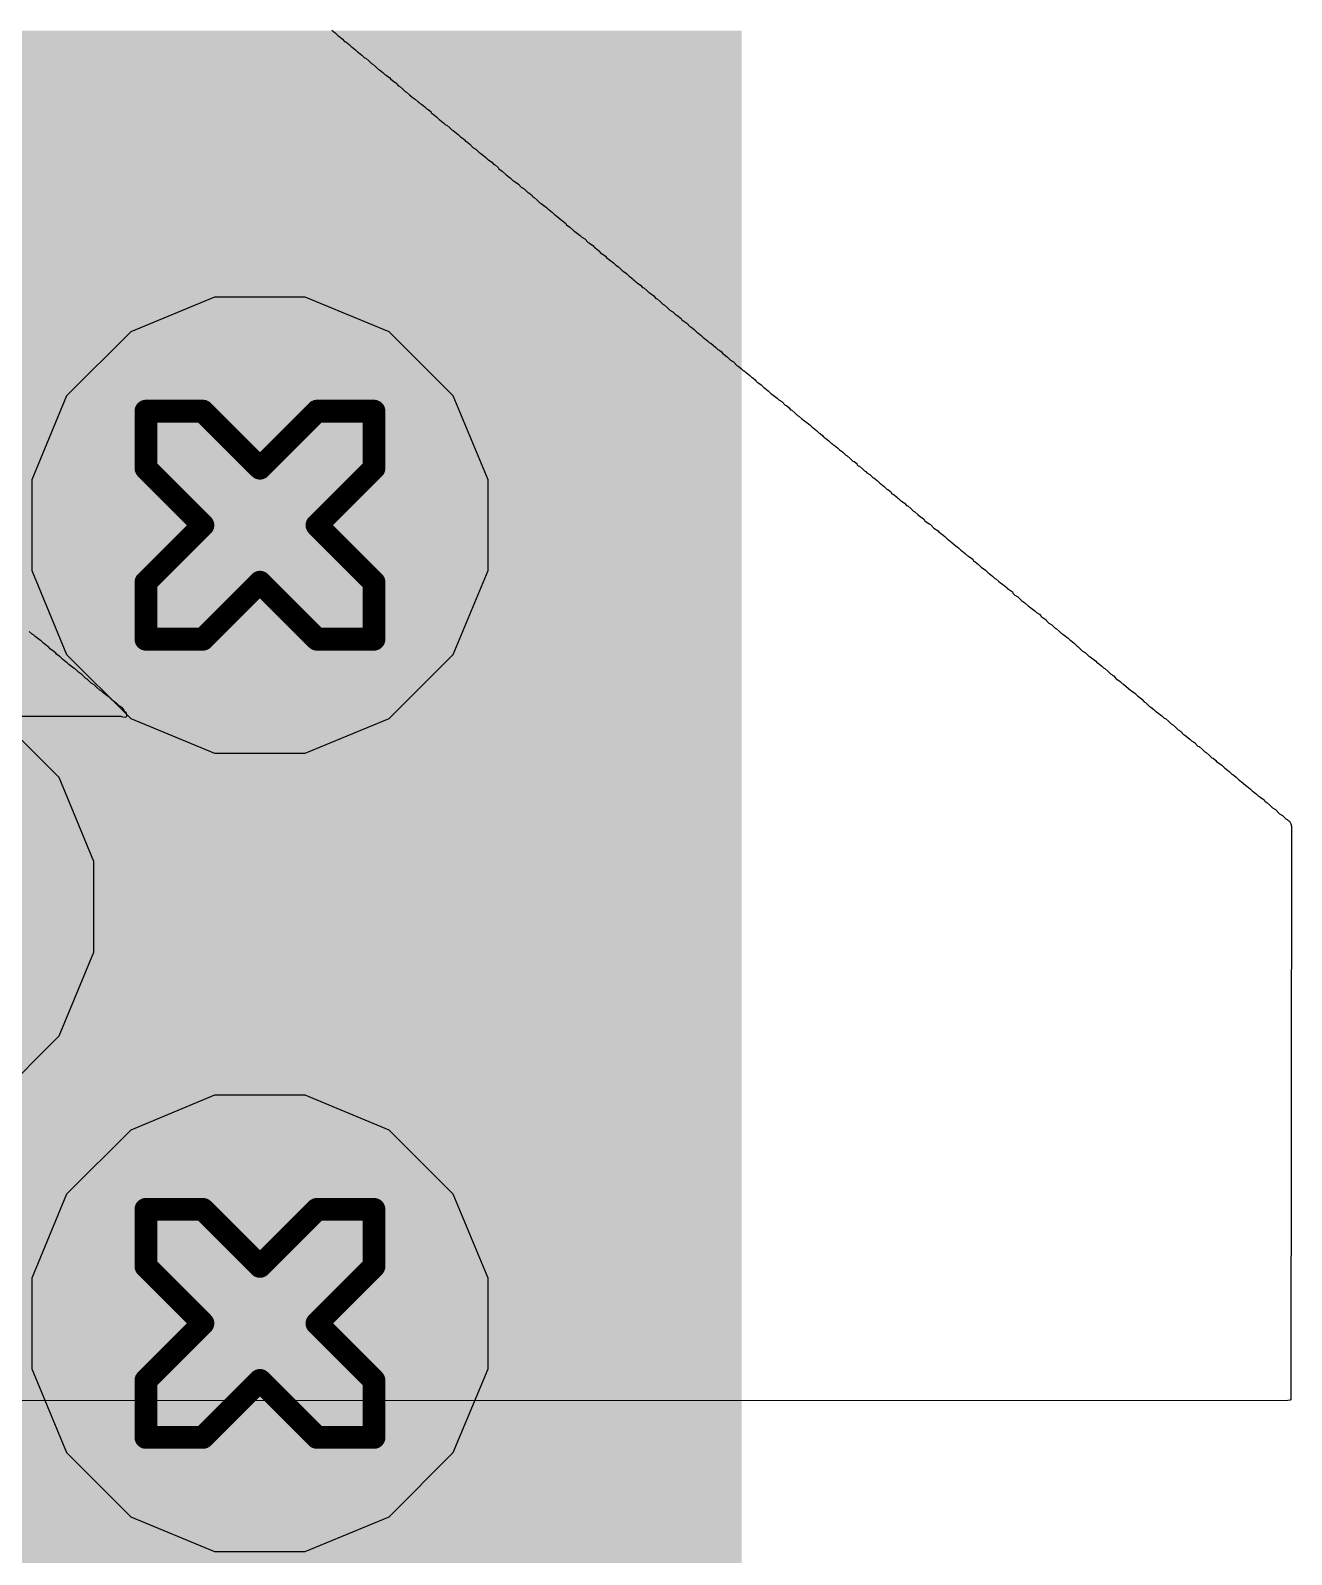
# Model space of a CAD drawing. Header units: inches. Extents: x -13 to 356, y -4 to 120.
# Drawn here: x 23.735 to 26.544, y 28.144 to 31.539 of the extents above; entities that cross this region are included whole.
import ezdxf

# ---------------------------------------------------------------- set-up
doc = ezdxf.new("R2010")
doc.units = ezdxf.units.IN
for name, color, linetype in [('Bottom Layer', 5, 'Continuous'), ('Bottom Overlay', 54, 'Continuous'), ('Drill Drawing', 1, 'Continuous'), ('GND', 16, 'Continuous'), ('POWER', 76, 'Continuous'), ('Top Layer', 1, 'Continuous'), ('Top Paste', 8, 'Continuous'), ('Top Solder', 216, 'Continuous'), ('Via Holes', 16, 'Continuous')]:
    doc.layers.add(name, color=color, linetype=linetype)

# ---------------------------------------------------------------- blocks, each defined once
blk = doc.blocks.new('41_SMD_M______21')
at = {"layer": 'Top Layer'}
blk.add_hatch(color=1, dxfattribs=at).paths.add_polyline_path([(-3.35, 3.11), (0.35, 3.11), (0.35, -0.59), (-3.35, -0.59)])
at = {"layer": 'Top Paste'}
blk.add_hatch(color=8, dxfattribs=at).paths.add_polyline_path([(-3.35, 3.11), (0.35, 3.11), (0.35, -0.59), (-3.35, -0.59)])
at = {"layer": 'Top Solder'}
blk.add_hatch(color=216, dxfattribs=at).paths.add_polyline_path([(-3.4516, 3.2116), (0.4516, 3.2116), (0.4516, -0.6916), (-3.4516, -0.6916)])

msp = doc.modelspace()

# ---------------------------------------------------------------- hatches: boundary and pattern name
at = {"layer": 'Bottom Layer'}
h = msp.add_hatch(color=5, dxfattribs=at)
edge = h.paths.add_edge_path()
edge.add_arc((24.2462, 30.437), 0.254, 0, 360)
h = msp.add_hatch(color=5, dxfattribs=at)
edge = h.paths.add_edge_path()
edge.add_arc((24.2462, 28.659), 0.254, 0, 360)
at = {"layer": 'GND'}
h = msp.add_hatch(color=16, dxfattribs=at)
edge = h.paths.add_edge_path()
edge.add_arc((24.2462, 30.437), 0.254, 0, 360)
h = msp.add_hatch(color=16, dxfattribs=at)
edge = h.paths.add_edge_path()
edge.add_arc((24.2462, 28.659), 0.254, 0, 360)
at = {"layer": 'POWER'}
h = msp.add_hatch(color=76, dxfattribs=at)
edge = h.paths.add_edge_path()
edge.add_arc((24.2462, 30.437), 0.254, 0, 360)
h = msp.add_hatch(color=76, dxfattribs=at)
edge = h.paths.add_edge_path()
edge.add_arc((24.2462, 28.659), 0.254, 0, 360)
at = {"layer": 'Top Layer'}
h = msp.add_hatch(color=1, dxfattribs=at)
edge = h.paths.add_edge_path()
edge.add_arc((24.2462, 30.437), 0.254, 0, 360)
h = msp.add_hatch(color=1, dxfattribs=at)
edge = h.paths.add_edge_path()
edge.add_arc((24.2462, 28.659), 0.254, 0, 360)
at = {"layer": 'Via Holes'}
h = msp.add_hatch(color=7, dxfattribs=at)
edge = h.paths.add_edge_path()
edge.add_arc((24.2462, 30.437), 0.127, 0, 360)
h = msp.add_hatch(color=7, dxfattribs=at)
edge = h.paths.add_edge_path()
edge.add_arc((24.2462, 28.659), 0.127, 0, 360)

# ---------------------------------------------------------------- linework, layer by layer
at = {"layer": 'Bottom Overlay'}
for p, q in [((24.4064, 31.5394), (24.4135, 31.5335)), ((24.4135, 31.5335), (24.4194, 31.5277)), ((24.4194, 31.5277), (24.422, 31.5264)), ((24.422, 31.5264), (24.4291, 31.5206)), ((24.4291, 31.5206), (24.4349, 31.5147)), ((24.4349, 31.5147), (24.4375, 31.5134)), ((24.4375, 31.5134), (24.4447, 31.5076)), ((24.4447, 31.5076), (24.4492, 31.503)), ((24.4492, 31.503), (24.4518, 31.5017)), ((24.4518, 31.5017), (24.459, 31.4959)), ((24.459, 31.4959), (24.4635, 31.4913)), ((24.4635, 31.4913), (24.4661, 31.49)), ((24.4661, 31.49), (24.4733, 31.4842)), ((24.4733, 31.4842), (24.4791, 31.4784)), ((24.4791, 31.4784), (24.4817, 31.4771)), ((24.4817, 31.4771), (24.4888, 31.4712)), ((24.4888, 31.4712), (24.4947, 31.4654)), ((24.4947, 31.4654), (24.4973, 31.4641)), ((24.4973, 31.4641), (24.5044, 31.4582)), ((24.5044, 31.4582), (24.5103, 31.4524)), ((24.5103, 31.4524), (24.5128, 31.4511)), ((24.5128, 31.4511), (24.52, 31.4453)), ((24.52, 31.4453), (24.5245, 31.4407)), ((24.5245, 31.4407), (24.5271, 31.4394)), ((24.5271, 31.4394), (24.5356, 31.4336)), ((24.5356, 31.4336), (24.5369, 31.431)), ((24.5369, 31.431), (24.5414, 31.4277)), ((24.5414, 31.4277), (24.5511, 31.4206)), ((24.5511, 31.4206), (24.5524, 31.418)), ((24.5524, 31.418), (24.5544, 31.416)), ((24.5544, 31.416), (24.557, 31.4147)), ((24.557, 31.4147), (24.5641, 31.4089)), ((24.5641, 31.4089), (24.57, 31.4031)), ((24.57, 31.4031), (24.5726, 31.4018)), ((24.5726, 31.4018), (24.5797, 31.3959)), ((24.5797, 31.3959), (24.5856, 31.3901)), ((24.5856, 31.3901), (24.592, 31.3862)), ((24.592, 31.3862), (24.5985, 31.3797)), ((24.5985, 31.3797), (24.6011, 31.3784)), ((24.6011, 31.3784), (24.6037, 31.3758)), ((24.6037, 31.3758), (24.6063, 31.3745)), ((24.6063, 31.3745), (24.6135, 31.3687)), ((24.6135, 31.3687), (24.618, 31.3641)), ((24.618, 31.3641), (24.6206, 31.3628)), ((24.6206, 31.3628), (24.6265, 31.3583)), ((24.6265, 31.3583), (24.6278, 31.3557)), ((24.6278, 31.3557), (24.6323, 31.3524)), ((24.6323, 31.3524), (24.6394, 31.3466)), ((24.6394, 31.3466), (24.6453, 31.3407)), ((24.6453, 31.3407), (24.6479, 31.3394)), ((24.6479, 31.3394), (24.655, 31.3336)), ((24.655, 31.3336), (24.6596, 31.3291)), ((24.6596, 31.3291), (24.6622, 31.3278)), ((24.6622, 31.3278), (24.6693, 31.3219)), ((24.6693, 31.3219), (24.6738, 31.3174)), ((24.6738, 31.3174), (24.6764, 31.3161)), ((24.6764, 31.3161), (24.6881, 31.307)), ((24.6881, 31.307), (24.6933, 31.3018)), ((24.6933, 31.3018), (24.6998, 31.2979)), ((24.6998, 31.2979), (24.7031, 31.2946)), ((24.7031, 31.2946), (24.7037, 31.2927)), ((24.7037, 31.2927), (24.7063, 31.2914)), ((24.7063, 31.2914), (24.7134, 31.2856)), ((24.7134, 31.2856), (24.7206, 31.2784)), ((24.7206, 31.2784), (24.7271, 31.2745)), ((24.7271, 31.2745), (24.7349, 31.2667)), ((24.7349, 31.2667), (24.7375, 31.2654)), ((24.7375, 31.2654), (24.7491, 31.2563)), ((24.7491, 31.2563), (24.753, 31.2525)), ((24.753, 31.2525), (24.7556, 31.2512)), ((24.7556, 31.2512), (24.7628, 31.2453)), ((24.7628, 31.2453), (24.7673, 31.2408)), ((24.7673, 31.2408), (24.7699, 31.2395)), ((24.7699, 31.2395), (24.7771, 31.2336)), ((24.7771, 31.2336), (24.7784, 31.231)), ((24.7784, 31.231), (24.7861, 31.2258)), ((24.7861, 31.2258), (24.7946, 31.2174)), ((24.7946, 31.2174), (24.7972, 31.2161)), ((24.7972, 31.2161), (24.8043, 31.2103)), ((24.8043, 31.2103), (24.8102, 31.2044)), ((24.8102, 31.2044), (24.8128, 31.2031)), ((24.8128, 31.2031), (24.8219, 31.1966)), ((24.8219, 31.1966), (24.8283, 31.1901)), ((24.8283, 31.1901), (24.8348, 31.1862)), ((24.8348, 31.1862), (24.8426, 31.1784)), ((24.8426, 31.1784), (24.8452, 31.1771)), ((24.8452, 31.1771), (24.8524, 31.1713)), ((24.8524, 31.1713), (24.8543, 31.1681)), ((24.8543, 31.1681), (24.8569, 31.1668)), ((24.8569, 31.1668), (24.864, 31.1609)), ((24.864, 31.1609), (24.8699, 31.1551)), ((24.8699, 31.1551), (24.8725, 31.1538)), ((24.8725, 31.1538), (24.8842, 31.1447)), ((24.8842, 31.1447), (24.8881, 31.1408)), ((24.8881, 31.1408), (24.8907, 31.1395)), ((24.8907, 31.1395), (24.8978, 31.1337)), ((24.8978, 31.1337), (24.9023, 31.1291)), ((24.9023, 31.1291), (24.9049, 31.1278)), ((24.9049, 31.1278), (24.9121, 31.122)), ((24.9121, 31.122), (24.9179, 31.1161)), ((24.9179, 31.1161), (24.9205, 31.1148)), ((24.9205, 31.1148), (24.9277, 31.109)), ((24.9277, 31.109), (24.929, 31.1064)), ((24.929, 31.1064), (24.9368, 31.1012)), ((24.9368, 31.1012), (24.9452, 31.0928)), ((24.9452, 31.0928), (24.9478, 31.0915)), ((24.9478, 31.0915), (24.9595, 31.0824)), ((24.9595, 31.0824), (24.9634, 31.0785)), ((24.9634, 31.0785), (24.9699, 31.0746)), ((24.9699, 31.0746), (24.9776, 31.0668)), ((24.9776, 31.0668), (24.9802, 31.0655)), ((24.9802, 31.0655), (24.9874, 31.0597)), ((24.9874, 31.0597), (24.9932, 31.0538)), ((24.9932, 31.0538), (24.9958, 31.0525)), ((24.9958, 31.0525), (25.003, 31.0467)), ((25.003, 31.0467), (25.0043, 31.0441)), ((25.0043, 31.0441), (25.0159, 31.0363)), ((25.0159, 31.0363), (25.0172, 31.0337)), ((25.0172, 31.0337), (25.0192, 31.0317)), ((25.0192, 31.0317), (25.0218, 31.0304)), ((25.0218, 31.0304), (25.0335, 31.0214)), ((25.0335, 31.0214), (25.0387, 31.0162)), ((25.0387, 31.0162), (25.0452, 31.0123)), ((25.0452, 31.0123), (25.053, 31.0045)), ((25.053, 31.0045), (25.0555, 31.0032)), ((25.0555, 31.0032), (25.0627, 30.9973)), ((25.0627, 30.9973), (25.0685, 30.9915)), ((25.0685, 30.9915), (25.0711, 30.9902)), ((25.0711, 30.9902), (25.0783, 30.9843)), ((25.0783, 30.9843), (25.0789, 30.9824)), ((25.0789, 30.9824), (25.0815, 30.9811)), ((25.0815, 30.9811), (25.0841, 30.9785)), ((25.0841, 30.9785), (25.0867, 30.9772)), ((25.0867, 30.9772), (25.0938, 30.9714)), ((25.0938, 30.9714), (25.0984, 30.9668)), ((25.0984, 30.9668), (25.101, 30.9655)), ((25.101, 30.9655), (25.1081, 30.9597)), ((25.1081, 30.9597), (25.1127, 30.9551)), ((25.1127, 30.9551), (25.1153, 30.9538)), ((25.1153, 30.9538), (25.1237, 30.948)), ((25.1237, 30.948), (25.125, 30.9454)), ((25.125, 30.9454), (25.1283, 30.9422)), ((25.1283, 30.9422), (25.1309, 30.9409)), ((25.1309, 30.9409), (25.138, 30.935)), ((25.138, 30.935), (25.1438, 30.9292)), ((25.1438, 30.9292), (25.1464, 30.9279)), ((25.1464, 30.9279), (25.1536, 30.922)), ((25.1536, 30.922), (25.1594, 30.9162)), ((25.1594, 30.9162), (25.1659, 30.9123)), ((25.1659, 30.9123), (25.1724, 30.9058)), ((25.1724, 30.9058), (25.175, 30.9045)), ((25.175, 30.9045), (25.1847, 30.8974)), ((25.1847, 30.8974), (25.186, 30.8948)), ((25.186, 30.8948), (25.1906, 30.8915)), ((25.1906, 30.8915), (25.199, 30.8857)), ((25.199, 30.8857), (25.2003, 30.8831)), ((25.2003, 30.8831), (25.2036, 30.8798)), ((25.2036, 30.8798), (25.2062, 30.8785)), ((25.2062, 30.8785), (25.2133, 30.8727)), ((25.2133, 30.8727), (25.2191, 30.8668)), ((25.2191, 30.8668), (25.2217, 30.8656)), ((25.2217, 30.8656), (25.2289, 30.8597)), ((25.2289, 30.8597), (25.2334, 30.8552)), ((25.2334, 30.8552), (25.236, 30.8539)), ((25.236, 30.8539), (25.2432, 30.848)), ((25.2432, 30.848), (25.2477, 30.8435)), ((25.2477, 30.8435), (25.2503, 30.8422)), ((25.2503, 30.8422), (25.262, 30.8331)), ((25.262, 30.8331), (25.2672, 30.8279)), ((25.2672, 30.8279), (25.2698, 30.8266)), ((25.2698, 30.8266), (25.2743, 30.8234)), ((25.2743, 30.8234), (25.2756, 30.8208)), ((25.2756, 30.8208), (25.2776, 30.8188)), ((25.2776, 30.8188), (25.2802, 30.8175)), ((25.2802, 30.8175), (25.2873, 30.8117)), ((25.2873, 30.8117), (25.2944, 30.8045)), ((25.2944, 30.8045), (25.3009, 30.8006)), ((25.3009, 30.8006), (25.3087, 30.7928)), ((25.3087, 30.7928), (25.3113, 30.7915)), ((25.3113, 30.7915), (25.3185, 30.7857)), ((25.3185, 30.7857), (25.3217, 30.7825)), ((25.3217, 30.7825), (25.3243, 30.7812)), ((25.3243, 30.7812), (25.325, 30.7805)), ((25.325, 30.7805), (25.3269, 30.7786)), ((25.3269, 30.7786), (25.3295, 30.7773)), ((25.3295, 30.7773), (25.3366, 30.7714)), ((25.3366, 30.7714), (25.3412, 30.7669)), ((25.3412, 30.7669), (25.3438, 30.7656)), ((25.3438, 30.7656), (25.3496, 30.761)), ((25.3496, 30.761), (25.3509, 30.7584)), ((25.3509, 30.7584), (25.3529, 30.7565)), ((25.3529, 30.7565), (25.3555, 30.7552)), ((25.3555, 30.7552), (25.3626, 30.7494)), ((25.3626, 30.7494), (25.3684, 30.7435)), ((25.3684, 30.7435), (25.371, 30.7422)), ((25.371, 30.7422), (25.3782, 30.7364)), ((25.3782, 30.7364), (25.384, 30.7305)), ((25.384, 30.7305), (25.3866, 30.7292)), ((25.3866, 30.7292), (25.3983, 30.7201)), ((25.3983, 30.7201), (25.4022, 30.7162)), ((25.4022, 30.7162), (25.4087, 30.7123)), ((25.4087, 30.7123), (25.4165, 30.7046)), ((25.4165, 30.7046), (25.4191, 30.7033)), ((25.4191, 30.7033), (25.4249, 30.6987)), ((25.4249, 30.6987), (25.4262, 30.6961)), ((25.4262, 30.6961), (25.4282, 30.6942)), ((25.4282, 30.6942), (25.4308, 30.6929)), ((25.4308, 30.6929), (25.4379, 30.687)), ((25.4379, 30.687), (25.4437, 30.6812)), ((25.4437, 30.6812), (25.4463, 30.6799)), ((25.4463, 30.6799), (25.4535, 30.674)), ((25.4535, 30.674), (25.4567, 30.6708)), ((25.4567, 30.6708), (25.4593, 30.6695)), ((25.4593, 30.6695), (25.4619, 30.6669)), ((25.4619, 30.6669), (25.4645, 30.6656)), ((25.4645, 30.6656), (25.4717, 30.6598)), ((25.4717, 30.6598), (25.4762, 30.6552)), ((25.4762, 30.6552), (25.4788, 30.6539)), ((25.4788, 30.6539), (25.4859, 30.6481)), ((25.4859, 30.6481), (25.4918, 30.6422)), ((25.4918, 30.6422), (25.4944, 30.6409)), ((25.4944, 30.6409), (25.5002, 30.6364)), ((25.5002, 30.6364), (25.5015, 30.6338)), ((25.5015, 30.6338), (25.5035, 30.6319)), ((25.5035, 30.6319), (25.5061, 30.6306)), ((25.5061, 30.6306), (25.5132, 30.6247)), ((25.5132, 30.6247), (25.5178, 30.6202)), ((25.5178, 30.6202), (25.5203, 30.6189)), ((25.5203, 30.6189), (25.5229, 30.6163)), ((25.5229, 30.6163), (25.5255, 30.615)), ((25.5255, 30.615), (25.5327, 30.6091)), ((25.5327, 30.6091), (25.5372, 30.6046)), ((25.5372, 30.6046), (25.5437, 30.6007)), ((25.5437, 30.6007), (25.5515, 30.5929)), ((25.5515, 30.5929), (25.5541, 30.5916)), ((25.5541, 30.5916), (25.5612, 30.5858)), ((25.5612, 30.5858), (25.5671, 30.5799)), ((25.5671, 30.5799), (25.5697, 30.5786)), ((25.5697, 30.5786), (25.5755, 30.5741)), ((25.5755, 30.5741), (25.5768, 30.5715)), ((25.5768, 30.5715), (25.5788, 30.5695)), ((25.5788, 30.5695), (25.5814, 30.5682)), ((25.5814, 30.5682), (25.5885, 30.5624)), ((25.5885, 30.5624), (25.5931, 30.5578)), ((25.5931, 30.5578), (25.5957, 30.5566)), ((25.5957, 30.5566), (25.5982, 30.554)), ((25.5982, 30.554), (25.6047, 30.5501)), ((25.6047, 30.5501), (25.6112, 30.5436)), ((25.6112, 30.5436), (25.6138, 30.5423)), ((25.6138, 30.5423), (25.621, 30.5364)), ((25.621, 30.5364), (25.6268, 30.5306)), ((25.6268, 30.5306), (25.6294, 30.5293)), ((25.6294, 30.5293), (25.6365, 30.5234)), ((25.6365, 30.5234), (25.6424, 30.5176)), ((25.6424, 30.5176), (25.645, 30.5163)), ((25.645, 30.5163), (25.6508, 30.5118)), ((25.6508, 30.5118), (25.6521, 30.5092)), ((25.6521, 30.5092), (25.6541, 30.5072)), ((25.6541, 30.5072), (25.6567, 30.5059)), ((25.6567, 30.5059), (25.6664, 30.4988)), ((25.6664, 30.4988), (25.6671, 30.4968)), ((25.6671, 30.4968), (25.6697, 30.4955)), ((25.6697, 30.4955), (25.6722, 30.4929)), ((25.6722, 30.4929), (25.6748, 30.4916)), ((25.6748, 30.4916), (25.682, 30.4858)), ((25.682, 30.4858), (25.6865, 30.4812)), ((25.6865, 30.4812), (25.6891, 30.4799)), ((25.6891, 30.4799), (25.6963, 30.4741)), ((25.6963, 30.4741), (25.7021, 30.4683)), ((25.7021, 30.4683), (25.7047, 30.467)), ((25.7047, 30.467), (25.7118, 30.4611)), ((25.7118, 30.4611), (25.7177, 30.4553)), ((25.7177, 30.4553), (25.7203, 30.454)), ((25.7203, 30.454), (25.7261, 30.4494)), ((25.7261, 30.4494), (25.7274, 30.4468)), ((25.7274, 30.4468), (25.7372, 30.4397)), ((25.7372, 30.4397), (25.7398, 30.4384)), ((25.7398, 30.4384), (25.7476, 30.4306)), ((25.7476, 30.4306), (25.7573, 30.4248)), ((25.7573, 30.4248), (25.7586, 30.4222)), ((25.7586, 30.4222), (25.7618, 30.4189)), ((25.7618, 30.4189), (25.7644, 30.4176)), ((25.7644, 30.4176), (25.7716, 30.4118)), ((25.7716, 30.4118), (25.7774, 30.4059)), ((25.7774, 30.4059), (25.78, 30.4046)), ((25.78, 30.4046), (25.7872, 30.3988)), ((25.7872, 30.3988), (25.793, 30.393)), ((25.793, 30.393), (25.7956, 30.3917)), ((25.7956, 30.3917), (25.8027, 30.3858)), ((25.8027, 30.3858), (25.8073, 30.3813)), ((25.8073, 30.3813), (25.8099, 30.38)), ((25.8099, 30.38), (25.817, 30.3741)), ((25.817, 30.3741), (25.8216, 30.3696)), ((25.8216, 30.3696), (25.8242, 30.3683)), ((25.8242, 30.3683), (25.8339, 30.3612)), ((25.8339, 30.3612), (25.8352, 30.3586)), ((25.8352, 30.3586), (25.8397, 30.3553)), ((25.8397, 30.3553), (25.8469, 30.3495)), ((25.8469, 30.3495), (25.8527, 30.3436)), ((25.8527, 30.3436), (25.8553, 30.3423)), ((25.8553, 30.3423), (25.8625, 30.3365)), ((25.8625, 30.3365), (25.8683, 30.3306)), ((25.8683, 30.3306), (25.8709, 30.3293)), ((25.8709, 30.3293), (25.878, 30.3235)), ((25.878, 30.3235), (25.8826, 30.319)), ((25.8826, 30.319), (25.8852, 30.3177)), ((25.8852, 30.3177), (25.8923, 30.3118)), ((25.8923, 30.3118), (25.8956, 30.3086)), ((25.8956, 30.3086), (25.8982, 30.3073)), ((25.8982, 30.3073), (25.9008, 30.3047)), ((25.9008, 30.3047), (25.9034, 30.3034)), ((25.9034, 30.3034), (25.9105, 30.2975)), ((25.9105, 30.2975), (25.9111, 30.2956)), ((25.9111, 30.2956), (25.9137, 30.2943)), ((25.9137, 30.2943), (25.9222, 30.2884)), ((25.9222, 30.2884), (25.9235, 30.2859)), ((25.9235, 30.2859), (25.928, 30.2813)), ((25.928, 30.2813), (25.9345, 30.2774)), ((25.9345, 30.2774), (25.9436, 30.2683)), ((25.9436, 30.2683), (25.9501, 30.2644)), ((25.9501, 30.2644), (25.9579, 30.2566)), ((25.9579, 30.2566), (25.9605, 30.2553)), ((25.9605, 30.2553), (25.9722, 30.2463)), ((25.9722, 30.2463), (25.9761, 30.2424)), ((25.9761, 30.2424), (25.9825, 30.2385)), ((25.9825, 30.2385), (25.9858, 30.2352)), ((25.9858, 30.2352), (25.9864, 30.2333)), ((25.9864, 30.2333), (25.989, 30.232)), ((25.989, 30.232), (25.9975, 30.2261)), ((25.9975, 30.2261), (25.9988, 30.2235)), ((25.9988, 30.2235), (26.0033, 30.219)), ((26.0033, 30.219), (26.0098, 30.2151)), ((26.0098, 30.2151), (26.0176, 30.2073)), ((23.7391, 30.1943), (23.7319, 30.2002)), ((23.7416, 30.193), (23.7391, 30.1943)), ((23.7455, 30.1891), (23.7416, 30.193)), ((23.7572, 30.18), (23.7455, 30.1891)), ((26.0176, 30.2073), (26.0202, 30.206)), ((26.0202, 30.206), (26.0273, 30.2002)), ((26.0273, 30.2002), (26.0319, 30.1956)), ((26.0319, 30.1956), (26.0345, 30.1943)), ((26.0345, 30.1943), (26.0462, 30.1852)), ((26.0462, 30.1852), (26.0501, 30.1813)), ((26.0501, 30.1813), (26.0527, 30.18)), ((23.7598, 30.1787), (23.7572, 30.18)), ((23.7644, 30.1742), (23.7598, 30.1787)), ((23.7715, 30.1684), (23.7644, 30.1742)), ((23.7741, 30.1671), (23.7715, 30.1684)), ((23.7799, 30.1612), (23.7741, 30.1671)), ((23.7871, 30.1554), (23.7799, 30.1612)), ((23.7916, 30.1521), (23.7871, 30.1554)), ((23.7929, 30.1495), (23.7916, 30.1521)), ((23.7988, 30.145), (23.7929, 30.1495)), ((26.0527, 30.18), (26.0598, 30.1742)), ((26.0598, 30.1742), (26.0656, 30.1684)), ((26.0656, 30.1684), (26.0682, 30.1671)), ((26.0682, 30.1671), (26.0786, 30.1567)), ((26.0786, 30.1567), (26.0851, 30.1528)), ((26.0851, 30.1528), (26.0929, 30.145)), ((23.8014, 30.1437), (23.7988, 30.145)), ((23.8072, 30.1378), (23.8014, 30.1437)), ((23.8144, 30.132), (23.8072, 30.1378)), ((23.817, 30.1307), (23.8144, 30.132)), ((23.8208, 30.1268), (23.817, 30.1307)), ((23.8325, 30.1177), (23.8208, 30.1268)), ((23.8351, 30.1164), (23.8325, 30.1177)), ((23.8429, 30.1086), (23.8351, 30.1164)), ((26.0929, 30.145), (26.0955, 30.1437)), ((26.0955, 30.1437), (26.1072, 30.1346)), ((26.1072, 30.1346), (26.1111, 30.1307)), ((26.1111, 30.1307), (26.1137, 30.1294)), ((26.1137, 30.1294), (26.1208, 30.1236)), ((26.1208, 30.1236), (26.1254, 30.119)), ((26.1254, 30.119), (26.128, 30.1177)), ((26.128, 30.1177), (26.1351, 30.1119)), ((23.8494, 30.1047), (23.8429, 30.1086)), ((23.8585, 30.0956), (23.8494, 30.1047)), ((23.8611, 30.0943), (23.8585, 30.0956)), ((23.8702, 30.0853), (23.8611, 30.0943)), ((23.8767, 30.0814), (23.8702, 30.0853)), ((23.8825, 30.0755), (23.8767, 30.0814)), ((26.1351, 30.1119), (26.1409, 30.106)), ((26.1409, 30.106), (26.1435, 30.1047)), ((26.1435, 30.1047), (26.1461, 30.1021)), ((26.1461, 30.1021), (26.1481, 30.1015)), ((26.1481, 30.1015), (26.1494, 30.0989)), ((26.1494, 30.0989), (26.1526, 30.0956)), ((26.1526, 30.0956), (26.1552, 30.0943)), ((26.1552, 30.0943), (26.1624, 30.0885)), ((26.1624, 30.0885), (26.1669, 30.084)), ((26.1669, 30.084), (26.1695, 30.0827)), ((26.1695, 30.0827), (26.1812, 30.0736)), ((23.8897, 30.0697), (23.8825, 30.0755)), ((23.8923, 30.0684), (23.8897, 30.0697)), ((23.8961, 30.0645), (23.8923, 30.0684)), ((23.9078, 30.0554), (23.8961, 30.0645)), ((23.9104, 30.0541), (23.9078, 30.0554)), ((23.9163, 30.0483), (23.9104, 30.0541)), ((23.9234, 30.0424), (23.9163, 30.0483)), ((26.1812, 30.0736), (26.1851, 30.0697)), ((26.1851, 30.0697), (26.1877, 30.0684)), ((26.1877, 30.0684), (26.1948, 30.0625)), ((26.1948, 30.0625), (26.2007, 30.0567)), ((26.2007, 30.0567), (26.2033, 30.0554)), ((26.2033, 30.0554), (26.2104, 30.0496)), ((26.2104, 30.0496), (26.2162, 30.0437)), ((21.0405, 30.0106), (23.9364, 30.0113)), ((23.926, 30.0411), (23.9234, 30.0424)), ((23.9325, 30.0346), (23.926, 30.0411)), ((23.939, 30.0307), (23.9325, 30.0346)), ((23.9364, 30.0113), (23.9403, 30.01)), ((23.9435, 30.0249), (23.939, 30.0307)), ((23.9448, 30.0223), (23.9435, 30.0249)), ((23.9487, 30.0184), (23.9448, 30.0223)), ((23.9461, 30.0093), (23.95, 30.0106)), ((23.95, 30.0106), (23.9487, 30.0184)), ((26.2162, 30.0437), (26.2188, 30.0424)), ((26.2188, 30.0424), (26.2279, 30.0333)), ((26.2279, 30.0333), (26.2305, 30.032)), ((26.2305, 30.032), (26.2377, 30.0262)), ((26.2377, 30.0262), (26.2409, 30.0229)), ((26.2409, 30.0229), (26.2435, 30.0216)), ((26.2435, 30.0216), (26.2461, 30.019)), ((26.2461, 30.019), (26.2487, 30.0177)), ((26.2487, 30.0177), (26.2558, 30.0119)), ((26.2558, 30.0119), (26.2604, 30.0074)), ((23.9403, 30.01), (23.9461, 30.0093)), ((26.2604, 30.0074), (26.263, 30.0061)), ((26.263, 30.0061), (26.2701, 30.0002)), ((26.2701, 30.0002), (26.276, 29.9944)), ((26.276, 29.9944), (26.2786, 29.9931)), ((26.2786, 29.9931), (26.2857, 29.9872)), ((26.2857, 29.9872), (26.2916, 29.9814)), ((26.2916, 29.9814), (26.2941, 29.9801)), ((26.2941, 29.9801), (26.2967, 29.9775)), ((26.2967, 29.9775), (26.2987, 29.9769)), ((26.2987, 29.9769), (26.3, 29.9743)), ((26.3, 29.9743), (26.3032, 29.971)), ((26.3032, 29.971), (26.3058, 29.9697)), ((26.3058, 29.9697), (26.3175, 29.9606)), ((26.3175, 29.9606), (26.3214, 29.9567)), ((26.3214, 29.9567), (26.3279, 29.9528)), ((26.3279, 29.9528), (26.3357, 29.945)), ((26.3357, 29.945), (26.3383, 29.9437)), ((26.3383, 29.9437), (26.3454, 29.9379)), ((26.3454, 29.9379), (26.3513, 29.9321)), ((26.3513, 29.9321), (26.3539, 29.9308)), ((26.3539, 29.9308), (26.361, 29.9249)), ((26.361, 29.9249), (26.3669, 29.9191)), ((26.3669, 29.9191), (26.3694, 29.9178)), ((26.3694, 29.9178), (26.3753, 29.9132)), ((26.3753, 29.9132), (26.3766, 29.9106)), ((26.3766, 29.9106), (26.3844, 29.9054)), ((26.3844, 29.9054), (26.3889, 29.9022)), ((26.3889, 29.9022), (26.3954, 29.8957)), ((26.3954, 29.8957), (26.398, 29.8944)), ((26.398, 29.8944), (26.4052, 29.8886)), ((26.4052, 29.8886), (26.411, 29.8827)), ((26.411, 29.8827), (26.4136, 29.8814)), ((26.4136, 29.8814), (26.4207, 29.8756)), ((26.4207, 29.8756), (26.4266, 29.8697)), ((26.4266, 29.8697), (26.4292, 29.8684)), ((26.4292, 29.8684), (26.4363, 29.8626)), ((26.4363, 29.8626), (26.4422, 29.8568)), ((26.4422, 29.8568), (26.4448, 29.8555)), ((26.4448, 29.8555), (26.4519, 29.8496)), ((26.4519, 29.8496), (26.4564, 29.8451)), ((26.4564, 29.8451), (26.459, 29.8438)), ((26.459, 29.8438), (26.4662, 29.8379)), ((26.4662, 29.8379), (26.4707, 29.8334)), ((26.4707, 29.8334), (26.4733, 29.8321)), ((26.4733, 29.8321), (26.4831, 29.8249)), ((26.4831, 29.8249), (26.4844, 29.8224)), ((26.4844, 29.8224), (26.4889, 29.8191)), ((26.4889, 29.8191), (26.496, 29.8133)), ((26.496, 29.8133), (26.5019, 29.8074)), ((26.5019, 29.8074), (26.5084, 29.8035)), ((26.5084, 29.8035), (26.5175, 29.7944)), ((26.5175, 29.7944), (26.5239, 29.7905)), ((26.5239, 29.7905), (26.5317, 29.7828)), ((26.5317, 29.7828), (26.5343, 29.7815)), ((26.5343, 29.7815), (26.5369, 29.7789)), ((26.5369, 29.7789), (26.5395, 29.7776)), ((26.5395, 29.7776), (26.5428, 29.7717)), ((26.5428, 29.7717), (26.5441, 29.7665)), ((26.5441, 29.7665), (26.5428, 28.4903)), ((26.5356, 28.487), (21.0223, 28.4864)), ((26.5408, 28.4883), (26.5356, 28.487)), ((26.5428, 28.4903), (26.5408, 28.4883))]:
    msp.add_line(p, q, dxfattribs=at)
at = {"layer": 'Drill Drawing'}
for points in [[(23.9922, 30.564, 0.0508, 0.0508, 0), (23.9922, 30.691, 0.0508, 0.0508, 0)], [(23.9922, 30.691, 0.0508, 0.0508, 0), (24.1192, 30.691, 0.0508, 0.0508, 0)], [(24.1192, 30.691, 0.0508, 0.0508, 0), (24.2462, 30.564, 0.0508, 0.0508, 0)], [(24.2462, 30.564, 0.0508, 0.0508, 0), (24.3732, 30.691, 0.0508, 0.0508, 0)], [(24.3732, 30.691, 0.0508, 0.0508, 0), (24.5002, 30.691, 0.0508, 0.0508, 0)], [(24.5002, 30.564, 0.0508, 0.0508, 0), (24.5002, 30.691, 0.0508, 0.0508, 0)], [(23.9922, 30.564, 0.0508, 0.0508, 0), (24.1192, 30.437, 0.0508, 0.0508, 0)], [(24.3732, 30.437, 0.0508, 0.0508, 0), (24.5002, 30.564, 0.0508, 0.0508, 0)], [(23.9922, 30.31, 0.0508, 0.0508, 0), (24.1192, 30.437, 0.0508, 0.0508, 0)], [(24.3732, 30.437, 0.0508, 0.0508, 0), (24.5002, 30.31, 0.0508, 0.0508, 0)], [(23.9922, 30.183, 0.0508, 0.0508, 0), (23.9922, 30.31, 0.0508, 0.0508, 0)], [(24.1192, 30.183, 0.0508, 0.0508, 0), (24.2462, 30.31, 0.0508, 0.0508, 0)], [(24.2462, 30.31, 0.0508, 0.0508, 0), (24.3732, 30.183, 0.0508, 0.0508, 0)], [(24.5002, 30.183, 0.0508, 0.0508, 0), (24.5002, 30.31, 0.0508, 0.0508, 0)], [(23.9922, 30.183, 0.0508, 0.0508, 0), (24.1192, 30.183, 0.0508, 0.0508, 0)], [(24.3732, 30.183, 0.0508, 0.0508, 0), (24.5002, 30.183, 0.0508, 0.0508, 0)], [(23.9922, 28.786, 0.0508, 0.0508, 0), (23.9922, 28.913, 0.0508, 0.0508, 0)], [(23.9922, 28.913, 0.0508, 0.0508, 0), (24.1192, 28.913, 0.0508, 0.0508, 0)], [(24.1192, 28.913, 0.0508, 0.0508, 0), (24.2462, 28.786, 0.0508, 0.0508, 0)], [(24.2462, 28.786, 0.0508, 0.0508, 0), (24.3732, 28.913, 0.0508, 0.0508, 0)], [(24.3732, 28.913, 0.0508, 0.0508, 0), (24.5002, 28.913, 0.0508, 0.0508, 0)], [(24.5002, 28.786, 0.0508, 0.0508, 0), (24.5002, 28.913, 0.0508, 0.0508, 0)], [(23.9922, 28.786, 0.0508, 0.0508, 0), (24.1192, 28.659, 0.0508, 0.0508, 0)], [(24.3732, 28.659, 0.0508, 0.0508, 0), (24.5002, 28.786, 0.0508, 0.0508, 0)], [(23.9922, 28.532, 0.0508, 0.0508, 0), (24.1192, 28.659, 0.0508, 0.0508, 0)], [(24.3732, 28.659, 0.0508, 0.0508, 0), (24.5002, 28.532, 0.0508, 0.0508, 0)], [(23.9922, 28.405, 0.0508, 0.0508, 0), (23.9922, 28.532, 0.0508, 0.0508, 0)], [(24.1192, 28.405, 0.0508, 0.0508, 0), (24.2462, 28.532, 0.0508, 0.0508, 0)], [(24.2462, 28.532, 0.0508, 0.0508, 0), (24.3732, 28.405, 0.0508, 0.0508, 0)], [(24.5002, 28.405, 0.0508, 0.0508, 0), (24.5002, 28.532, 0.0508, 0.0508, 0)], [(23.9922, 28.405, 0.0508, 0.0508, 0), (24.1192, 28.405, 0.0508, 0.0508, 0)], [(24.3732, 28.405, 0.0508, 0.0508, 0), (24.5002, 28.405, 0.0508, 0.0508, 0)]]:
    msp.add_lwpolyline(points, format="xyseb", dxfattribs=at)
for points in [[(23.9795, 30.691, 0.0254, 0.0254, 1), (24.0049, 30.691, 0.0254, 0.0254, 1)], [(23.9795, 30.691, 0.0254, 0.0254, 1), (24.0049, 30.691, 0.0254, 0.0254, 1)], [(24.1065, 30.691, 0.0254, 0.0254, 1), (24.1319, 30.691, 0.0254, 0.0254, 1)], [(24.1065, 30.691, 0.0254, 0.0254, 1), (24.1319, 30.691, 0.0254, 0.0254, 1)], [(24.3605, 30.691, 0.0254, 0.0254, 1), (24.3859, 30.691, 0.0254, 0.0254, 1)], [(24.3605, 30.691, 0.0254, 0.0254, 1), (24.3859, 30.691, 0.0254, 0.0254, 1)], [(24.4875, 30.691, 0.0254, 0.0254, 1), (24.5129, 30.691, 0.0254, 0.0254, 1)], [(24.4875, 30.691, 0.0254, 0.0254, 1), (24.5129, 30.691, 0.0254, 0.0254, 1)], [(23.9795, 30.564, 0.0254, 0.0254, 1), (24.0049, 30.564, 0.0254, 0.0254, 1)], [(23.9795, 30.564, 0.0254, 0.0254, 1), (24.0049, 30.564, 0.0254, 0.0254, 1)], [(24.2335, 30.564, 0.0254, 0.0254, 1), (24.2589, 30.564, 0.0254, 0.0254, 1)], [(24.2335, 30.564, 0.0254, 0.0254, 1), (24.2589, 30.564, 0.0254, 0.0254, 1)], [(24.4875, 30.564, 0.0254, 0.0254, 1), (24.5129, 30.564, 0.0254, 0.0254, 1)], [(24.4875, 30.564, 0.0254, 0.0254, 1), (24.5129, 30.564, 0.0254, 0.0254, 1)], [(24.1065, 30.437, 0.0254, 0.0254, 1), (24.1319, 30.437, 0.0254, 0.0254, 1)], [(24.1065, 30.437, 0.0254, 0.0254, 1), (24.1319, 30.437, 0.0254, 0.0254, 1)], [(24.3605, 30.437, 0.0254, 0.0254, 1), (24.3859, 30.437, 0.0254, 0.0254, 1)], [(24.3605, 30.437, 0.0254, 0.0254, 1), (24.3859, 30.437, 0.0254, 0.0254, 1)], [(23.9795, 30.31, 0.0254, 0.0254, 1), (24.0049, 30.31, 0.0254, 0.0254, 1)], [(23.9795, 30.31, 0.0254, 0.0254, 1), (24.0049, 30.31, 0.0254, 0.0254, 1)], [(24.2335, 30.31, 0.0254, 0.0254, 1), (24.2589, 30.31, 0.0254, 0.0254, 1)], [(24.2335, 30.31, 0.0254, 0.0254, 1), (24.2589, 30.31, 0.0254, 0.0254, 1)], [(24.4875, 30.31, 0.0254, 0.0254, 1), (24.5129, 30.31, 0.0254, 0.0254, 1)], [(24.4875, 30.31, 0.0254, 0.0254, 1), (24.5129, 30.31, 0.0254, 0.0254, 1)], [(23.9795, 30.183, 0.0254, 0.0254, 1), (24.0049, 30.183, 0.0254, 0.0254, 1)], [(23.9795, 30.183, 0.0254, 0.0254, 1), (24.0049, 30.183, 0.0254, 0.0254, 1)], [(24.1065, 30.183, 0.0254, 0.0254, 1), (24.1319, 30.183, 0.0254, 0.0254, 1)], [(24.1065, 30.183, 0.0254, 0.0254, 1), (24.1319, 30.183, 0.0254, 0.0254, 1)], [(24.3605, 30.183, 0.0254, 0.0254, 1), (24.3859, 30.183, 0.0254, 0.0254, 1)], [(24.3605, 30.183, 0.0254, 0.0254, 1), (24.3859, 30.183, 0.0254, 0.0254, 1)], [(24.4875, 30.183, 0.0254, 0.0254, 1), (24.5129, 30.183, 0.0254, 0.0254, 1)], [(24.4875, 30.183, 0.0254, 0.0254, 1), (24.5129, 30.183, 0.0254, 0.0254, 1)], [(23.9795, 28.913, 0.0254, 0.0254, 1), (24.0049, 28.913, 0.0254, 0.0254, 1)], [(23.9795, 28.913, 0.0254, 0.0254, 1), (24.0049, 28.913, 0.0254, 0.0254, 1)], [(24.1065, 28.913, 0.0254, 0.0254, 1), (24.1319, 28.913, 0.0254, 0.0254, 1)], [(24.1065, 28.913, 0.0254, 0.0254, 1), (24.1319, 28.913, 0.0254, 0.0254, 1)], [(24.3605, 28.913, 0.0254, 0.0254, 1), (24.3859, 28.913, 0.0254, 0.0254, 1)], [(24.3605, 28.913, 0.0254, 0.0254, 1), (24.3859, 28.913, 0.0254, 0.0254, 1)], [(24.4875, 28.913, 0.0254, 0.0254, 1), (24.5129, 28.913, 0.0254, 0.0254, 1)], [(24.4875, 28.913, 0.0254, 0.0254, 1), (24.5129, 28.913, 0.0254, 0.0254, 1)], [(23.9795, 28.786, 0.0254, 0.0254, 1), (24.0049, 28.786, 0.0254, 0.0254, 1)], [(23.9795, 28.786, 0.0254, 0.0254, 1), (24.0049, 28.786, 0.0254, 0.0254, 1)], [(24.2335, 28.786, 0.0254, 0.0254, 1), (24.2589, 28.786, 0.0254, 0.0254, 1)], [(24.2335, 28.786, 0.0254, 0.0254, 1), (24.2589, 28.786, 0.0254, 0.0254, 1)], [(24.4875, 28.786, 0.0254, 0.0254, 1), (24.5129, 28.786, 0.0254, 0.0254, 1)], [(24.4875, 28.786, 0.0254, 0.0254, 1), (24.5129, 28.786, 0.0254, 0.0254, 1)], [(24.1065, 28.659, 0.0254, 0.0254, 1), (24.1319, 28.659, 0.0254, 0.0254, 1)], [(24.1065, 28.659, 0.0254, 0.0254, 1), (24.1319, 28.659, 0.0254, 0.0254, 1)], [(24.3605, 28.659, 0.0254, 0.0254, 1), (24.3859, 28.659, 0.0254, 0.0254, 1)], [(24.3605, 28.659, 0.0254, 0.0254, 1), (24.3859, 28.659, 0.0254, 0.0254, 1)], [(23.9795, 28.532, 0.0254, 0.0254, 1), (24.0049, 28.532, 0.0254, 0.0254, 1)], [(23.9795, 28.532, 0.0254, 0.0254, 1), (24.0049, 28.532, 0.0254, 0.0254, 1)], [(24.2335, 28.532, 0.0254, 0.0254, 1), (24.2589, 28.532, 0.0254, 0.0254, 1)], [(24.2335, 28.532, 0.0254, 0.0254, 1), (24.2589, 28.532, 0.0254, 0.0254, 1)], [(24.4875, 28.532, 0.0254, 0.0254, 1), (24.5129, 28.532, 0.0254, 0.0254, 1)], [(24.4875, 28.532, 0.0254, 0.0254, 1), (24.5129, 28.532, 0.0254, 0.0254, 1)], [(23.9795, 28.405, 0.0254, 0.0254, 1), (24.0049, 28.405, 0.0254, 0.0254, 1)], [(23.9795, 28.405, 0.0254, 0.0254, 1), (24.0049, 28.405, 0.0254, 0.0254, 1)], [(24.1065, 28.405, 0.0254, 0.0254, 1), (24.1319, 28.405, 0.0254, 0.0254, 1)], [(24.1065, 28.405, 0.0254, 0.0254, 1), (24.1319, 28.405, 0.0254, 0.0254, 1)], [(24.3605, 28.405, 0.0254, 0.0254, 1), (24.3859, 28.405, 0.0254, 0.0254, 1)], [(24.3605, 28.405, 0.0254, 0.0254, 1), (24.3859, 28.405, 0.0254, 0.0254, 1)], [(24.4875, 28.405, 0.0254, 0.0254, 1), (24.5129, 28.405, 0.0254, 0.0254, 1)], [(24.4875, 28.405, 0.0254, 0.0254, 1), (24.5129, 28.405, 0.0254, 0.0254, 1)]]:
    msp.add_lwpolyline(points, format="xyseb", close=True, dxfattribs=at)
at = {"layer": 'POWER'}
for p, q in [((24.1451, 30.945), (23.9584, 30.8677)), ((24.3472, 30.945), (24.1451, 30.945)), ((24.534, 30.8677), (24.3472, 30.945)), ((23.9584, 30.8677), (23.8155, 30.7248)), ((24.6769, 30.7248), (24.534, 30.8677)), ((23.8155, 30.7248), (23.7382, 30.538)), ((24.7542, 30.538), (24.6769, 30.7248)), ((23.7382, 30.538), (23.7382, 30.336)), ((24.7542, 30.336), (24.7542, 30.538)), ((23.7382, 30.336), (23.8155, 30.1492)), ((24.6769, 30.1492), (24.7542, 30.336)), ((23.8155, 30.1492), (23.9584, 30.0063)), ((24.534, 30.0063), (24.6769, 30.1492)), ((23.7987, 29.8748), (23.6558, 30.0177)), ((23.9584, 30.0063), (24.1451, 29.929)), ((24.3472, 29.929), (24.534, 30.0063)), ((24.1451, 29.929), (24.3472, 29.929)), ((23.876, 29.688), (23.7987, 29.8748)), ((23.876, 29.486), (23.876, 29.688)), ((23.7987, 29.2992), (23.876, 29.486)), ((23.6558, 29.1563), (23.7987, 29.2992)), ((24.1451, 29.167), (23.9584, 29.0897)), ((24.3472, 29.167), (24.1451, 29.167)), ((24.534, 29.0897), (24.3472, 29.167)), ((23.9584, 29.0897), (23.8155, 28.9468)), ((24.6769, 28.9468), (24.534, 29.0897)), ((23.8155, 28.9468), (23.7382, 28.76)), ((24.7542, 28.76), (24.6769, 28.9468)), ((23.7382, 28.76), (23.7382, 28.558)), ((24.7542, 28.558), (24.7542, 28.76)), ((23.7382, 28.558), (23.8155, 28.3712)), ((24.6769, 28.3712), (24.7542, 28.558)), ((23.8155, 28.3712), (23.9584, 28.2283)), ((24.534, 28.2283), (24.6769, 28.3712)), ((23.9584, 28.2283), (24.1451, 28.151)), ((24.3472, 28.151), (24.534, 28.2283)), ((24.1451, 28.151), (24.3472, 28.151))]:
    msp.add_line(p, q, dxfattribs=at)

# ---------------------------------------------------------------- block references
at = {"rotation": 270}
msp.add_blockref('41_SMD_M______21', (22.108, 28.087), dxfattribs=at)

doc.saveas('drawing.dxf')
